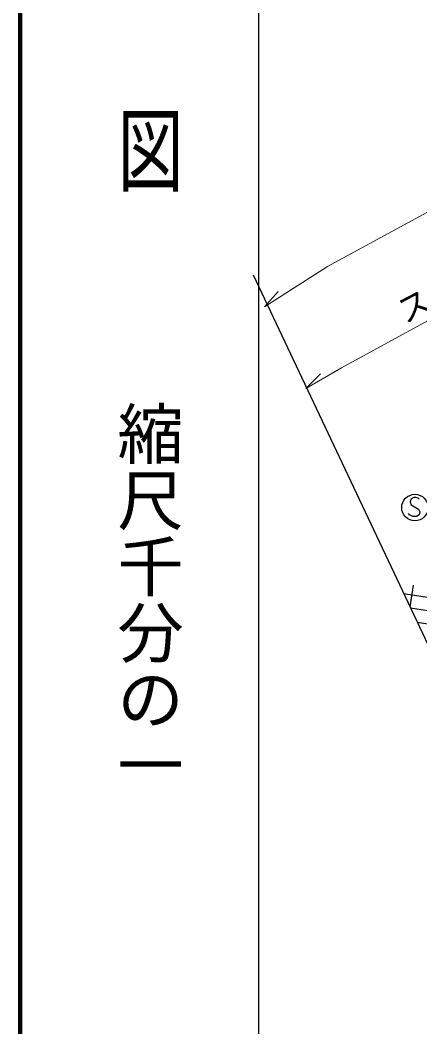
# Model space of a CAD drawing. Units: millimetres, scale not verified. Extents: x 40000 to 680000, y 20000 to 380000.
# Drawn here: x 40000 to 70172, y 243728 to 319728 of the extents above; entities that cross this region are included whole.
import ezdxf
from ezdxf.enums import TextEntityAlignment as Align

# ---------------------------------------------------------------- set-up
doc = ezdxf.new("R2010")
doc.units = ezdxf.units.MM
doc.header["$LTSCALE"] = 1000
for name, color, linetype, lineweight in [('M-BGD', 7, 'Continuous', 25), ('M-BGD-EXST', 7, 'Continuous', 25), ('M-BMK-OTRS', 5, 'Continuous', 25), ('M-STR-HTXT', 7, 'Continuous', 13), ('M-TTL', 2, 'Continuous', 140), ('M-TTL-BAND', 7, 'Continuous', 25)]:
    doc.layers.add(name, color=color, linetype=linetype, lineweight=lineweight)
doc.styles.add('@ＭＳ ゴシック', font='')
doc.styles.add('ＭＳ ゴシック', font='')
doc.styles.get('@ＭＳ ゴシック').set_extended_font_data('@MS Gothic')
doc.styles.get('ＭＳ ゴシック').set_extended_font_data('MS Gothic')

msp = doc.modelspace()

# ---------------------------------------------------------------- linework, layer by layer
at = {"layer": 'M-BGD'}
for p, q in [((69659, 277062), (69416, 275438)), ((68937, 276445), (74566, 275601)), ((69455, 275356), (73360, 274770)), ((69972, 274268), (75010, 273512))]:
    msp.add_line(p, q, dxfattribs=at)
at = {"layer": 'M-BGD-EXST'}
for p, q in [((69479, 283571), (69439, 283331)), ((69719, 283691), (69479, 283571)), ((69879, 283691), (69719, 283691)), ((70039, 283651), (69879, 283691)), ((70119, 283571), (70039, 283651)), ((69439, 283331), (69519, 283131)), ((69519, 283131), (70079, 282811)), ((70079, 282811), (70159, 282611)), ((69399, 282371), (69319, 282491)), ((69639, 282251), (69399, 282371)), ((69919, 282251), (69639, 282251)), ((70119, 282371), (69919, 282251)), ((70159, 282611), (70119, 282371))]:
    msp.add_line(p, q, dxfattribs=at)
msp.add_circle((69799, 282931), 1000, dxfattribs=at)
at = {"layer": 'M-BMK-OTRS'}
msp.add_line((77718, 257899), (57616, 300474), dxfattribs=at)
at = {"layer": 'M-STR-HTXT'}
for p, q in [((63212, 301139), (85658, 313382)), ((64262, 293471), (90201, 307681)), ((63212, 301139), (58451, 298078)), ((58451, 298078), (59485, 299243)), ((64262, 293471), (61570, 291920)), ((61570, 291920), (62660, 293033))]:
    msp.add_line(p, q, dxfattribs=at)
at = {"layer": 'M-TTL'}
msp.add_line((40000, 380000), (40000, 20000), dxfattribs=at)
at = {"layer": 'M-TTL-BAND'}
msp.add_line((58000, 370000), (58000, 20000), dxfattribs=at)

# ---------------------------------------------------------------- texts
at = {"layer": 'M-STR-HTXT', "style": 'ＭＳ ゴシック'}
msp.add_text('ストンガード', height=1833, rotation=27.6, dxfattribs=at).set_placement((75278, 301063), align=Align.MIDDLE_CENTER)
at = {"layer": 'M-TTL-BAND', "style": '@ＭＳ ゴシック', "width": 1.4}
msp.add_text('平  面  図', height=3666, rotation=270, dxfattribs=at).set_placement((49777, 306475), align=Align.MIDDLE_RIGHT)
at = {"layer": 'M-TTL-BAND', "style": '@ＭＳ ゴシック'}
msp.add_text('縮尺千分の一', height=3666, rotation=270, dxfattribs=at).set_placement((49777, 261030), align=Align.MIDDLE_RIGHT)

doc.saveas('drawing.dxf')
